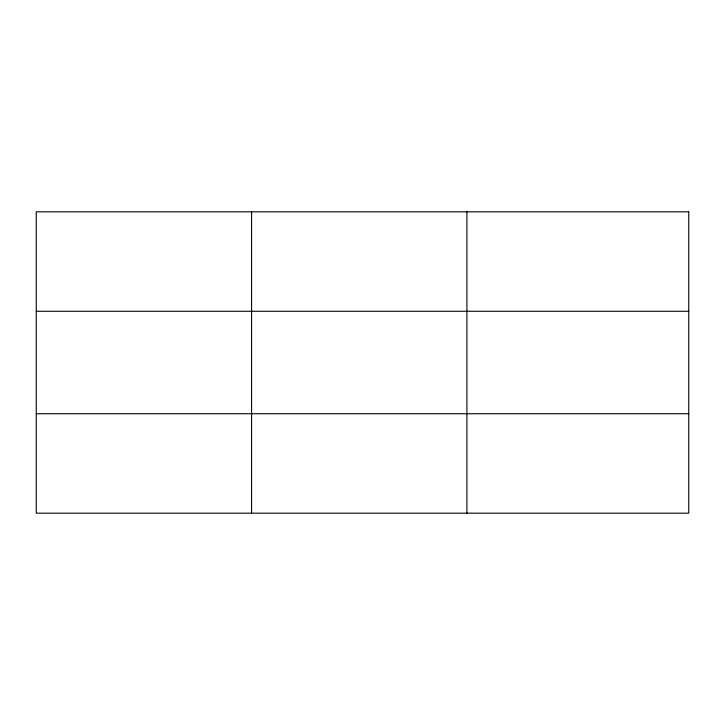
<?xml version="1.0" encoding="UTF-8"?>
<svg xmlns="http://www.w3.org/2000/svg" width="725" height="725" viewBox="0 0 725 725"><rect width="100%" height="100%" fill="white"/><g stroke="black" fill="none" stroke-linecap="round" stroke-linejoin="round"><path stroke-width="1.09" d="M251.575 211.827L251.575 513.173M466.9 211.827L466.9 513.173M36.25 311.27L688.75 311.27M36.25 413.73L688.75 413.73M688.75 211.827L688.75 513.173L36.25 513.173L36.25 211.827L688.75 211.827"/></g></svg>
